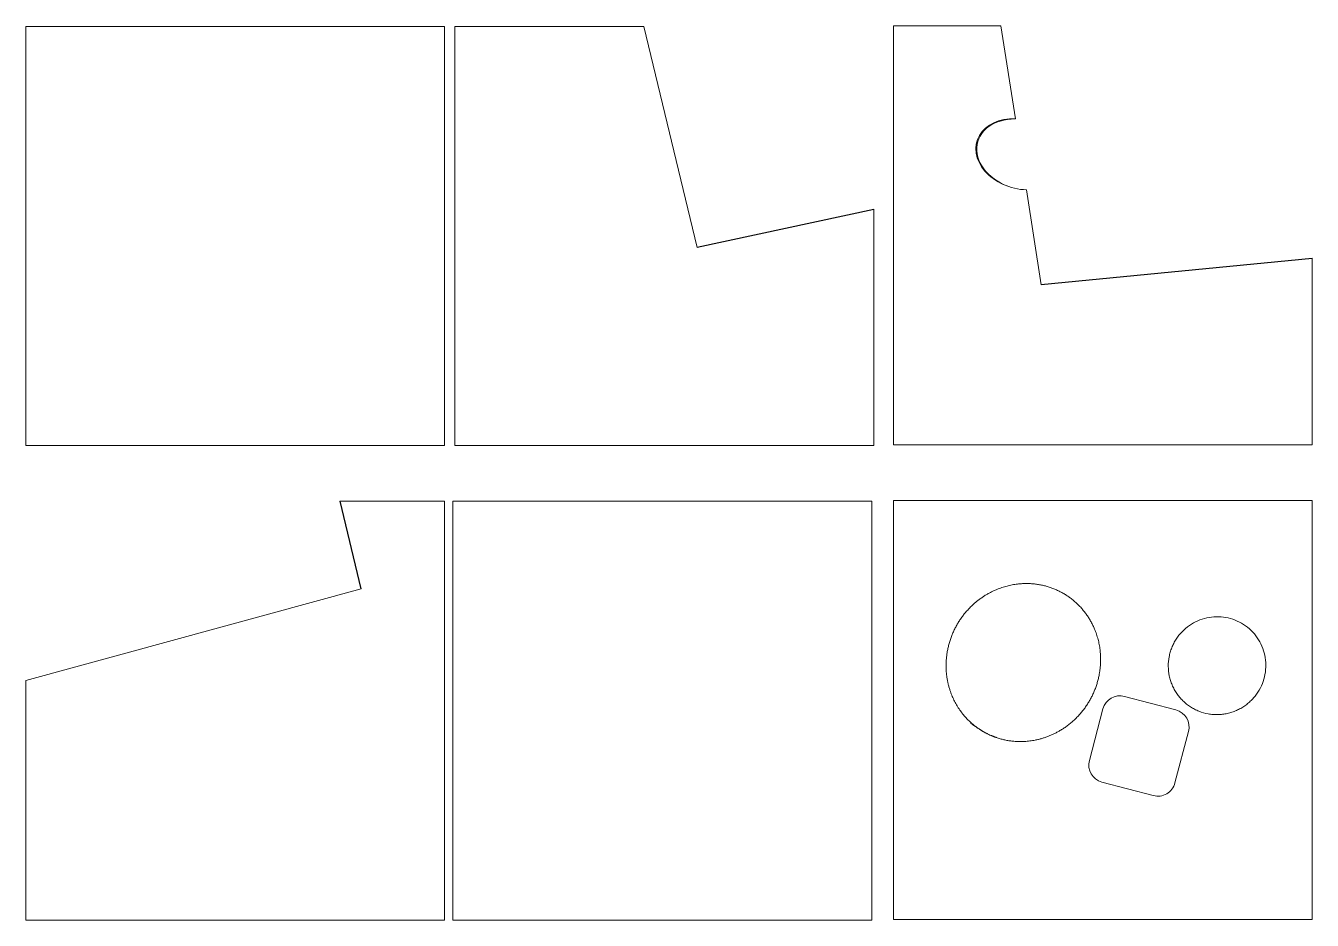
# Model space of a CAD drawing. Header units: inches. Extents: x -4 to 68.6, y 1 to 51.5.
import ezdxf

# ---------------------------------------------------------------- set-up
doc = ezdxf.new("R2010")
doc.units = ezdxf.units.IN
doc.header["$MEASUREMENT"] = 0

msp = doc.modelspace()

# ---------------------------------------------------------------- linework, layer by layer
at = {"color": 7, "linetype": 'Continuous', "lineweight": 15}
for p, q in [((-4.05, 27.823), (-4.05, 51.473)), ((-4.05, 51.473), (19.6, 51.473)), ((19.6, 51.473), (19.6, 27.823)), ((20.189, 27.823), (20.189, 51.473)), ((20.189, 51.473), (30.853, 51.473)), ((30.853, 51.473), (33.863, 39)), ((44.954, 27.857), (44.954, 51.507)), ((44.954, 51.507), (51.025, 51.507)), ((51.025, 51.507), (51.838, 46.262)), ((52.46, 42.248), (53.29, 36.886)), ((33.86, 39.016), (43.839, 41.16)), ((33.863, 39), (43.839, 41.143)), ((43.839, 41.143), (43.839, 41.16)), ((43.839, 41.143), (43.839, 27.823)), ((53.288, 36.901), (68.604, 38.389)), ((53.29, 36.886), (68.604, 38.374)), ((68.604, 38.374), (68.604, 38.389)), ((68.604, 38.374), (68.604, 27.857)), ((19.6, 27.823), (-4.05, 27.823)), ((43.839, 27.823), (20.189, 27.823)), ((68.604, 27.857), (44.954, 27.857)), ((44.954, 24.718), (68.604, 24.718)), ((44.954, 1.068), (44.954, 24.718)), ((68.604, 24.718), (68.604, 1.068)), ((14.878, 19.722), (13.692, 24.675)), ((13.702, 24.675), (13.692, 24.675)), ((14.887, 19.725), (13.702, 24.675)), ((13.702, 24.675), (19.6, 24.675)), ((19.6, 24.675), (19.6, 1.025)), ((20.075, 1.025), (20.075, 24.675)), ((20.075, 24.675), (43.725, 24.675)), ((43.725, 24.675), (43.725, 1.025)), ((-4.05, 14.559), (14.887, 19.725)), ((-4.05, 1.025), (-4.05, 14.559)), ((60.905, 12.894), (58.004, 13.661)), ((56.782, 12.95), (56.015, 10.049)), ((60.849, 8.771), (61.616, 11.672)), ((56.726, 8.827), (59.627, 8.06)), ((19.6, 1.025), (-4.05, 1.025)), ((43.725, 1.025), (20.075, 1.025)), ((68.604, 1.068), (44.954, 1.068))]:
    msp.add_line(p, q, dxfattribs=at)
for centre, start, end in [((57.749, 12.694), 75.18889, 165.18889), ((60.649, 11.927), 345.18889, 75.18889), ((56.982, 9.794), 165.18889, 255.18889), ((59.882, 9.027), 255.18889, 345.18889)]:
    msp.add_arc(centre, 1, start, end, dxfattribs=at)
for centre, major_axis, ratio, start_param, end_param in [((52.149, 44.255), (-2.485, 0.729), 0.753037, 5.052208, 8.193801), ((52.201, 44.24), (-2.485, 0.729), 0.753037, 5.078045, 7.843437), ((52.149, 44.255), (-0.187, 2.076), 0.267782, 0.234814, 0.26065)]:
    msp.add_ellipse(centre, major_axis=major_axis, ratio=ratio, start_param=start_param, end_param=end_param, dxfattribs=at)
for points, knots in [([(50.01, 11.679), (50.257, 11.534), (50.781, 11.296), (51.624, 11.109), (52.49, 11.097), (53.628, 11.311), (54.938, 11.991), (56.104, 13.334), (56.705, 15.009), (56.658, 16.483), (56.287, 17.581), (55.853, 18.33), (55.277, 18.974), (54.581, 19.485), (53.795, 19.841), (52.952, 20.029), (52.086, 20.041), (50.948, 19.827), (49.639, 19.147), (48.473, 17.803), (47.871, 16.129), (47.919, 14.654), (48.289, 13.557), (48.723, 12.808), (49.299, 12.164), (49.763, 11.823), (50.01, 11.679)], [-0.19635, 0, 0, 0, 0.19635, 0.392699, 0.589049, 0.785398, 1.178097, 1.570796, 1.963495, 2.356194, 2.552544, 2.748894, 2.945243, 3.141593, 3.337942, 3.534292, 3.730641, 3.926991, 4.31969, 4.712389, 5.105088, 5.497787, 5.694137, 5.890486, 6.086836, 6.283185, 6.283185, 6.283185, 6.479535]), ([(65.537, 13.901), (65.634, 14.052), (65.8, 14.375), (66.002, 15.072), (65.992, 15.992), (65.559, 17.008), (64.767, 17.779), (63.739, 18.185), (62.634, 18.163), (61.791, 17.792), (61.24, 17.322), (61.014, 17.037), (60.917, 16.886)], [-1.638672, -1.638672, -1.638672, -1.638672, -1.442323, -1.245973, -0.853274, -0.460575, -0.067876, 0.324823, 0.717522, 1.110221, 1.306571, 1.50292, 1.50292, 1.50292, 1.50292]), ([(60.917, 16.886), (60.868, 16.81), (60.777, 16.653), (60.666, 16.41), (60.579, 16.156), (60.495, 15.802), (60.455, 15.357), (60.503, 14.903), (60.593, 14.555), (60.686, 14.301), (60.805, 14.054), (60.947, 13.823), (61.109, 13.608), (61.296, 13.406), (61.5, 13.225), (61.72, 13.067), (61.955, 12.93), (62.289, 12.779), (62.635, 12.68), (62.999, 12.634), (63.27, 12.626), (63.54, 12.645), (63.808, 12.691), (64.071, 12.763), (64.323, 12.859), (64.564, 12.98), (64.795, 13.125), (65.008, 13.29), (65.203, 13.474), (65.382, 13.677), (65.488, 13.825), (65.537, 13.901)], [0, 0, 0, 0, 0.03125, 0.0625, 0.09375, 0.125, 0.1875, 0.25, 0.28125, 0.3125, 0.34375, 0.375, 0.40625, 0.4375, 0.46875, 0.5, 0.53125, 0.5625, 0.625, 0.65625, 0.6875, 0.71875, 0.75, 0.78125, 0.8125, 0.84375, 0.875, 0.90625, 0.9375, 0.96875, 1, 1, 1, 1])]:
    msp.add_open_spline(points, degree=3, knots=knots, dxfattribs=at)

doc.saveas('drawing.dxf')
